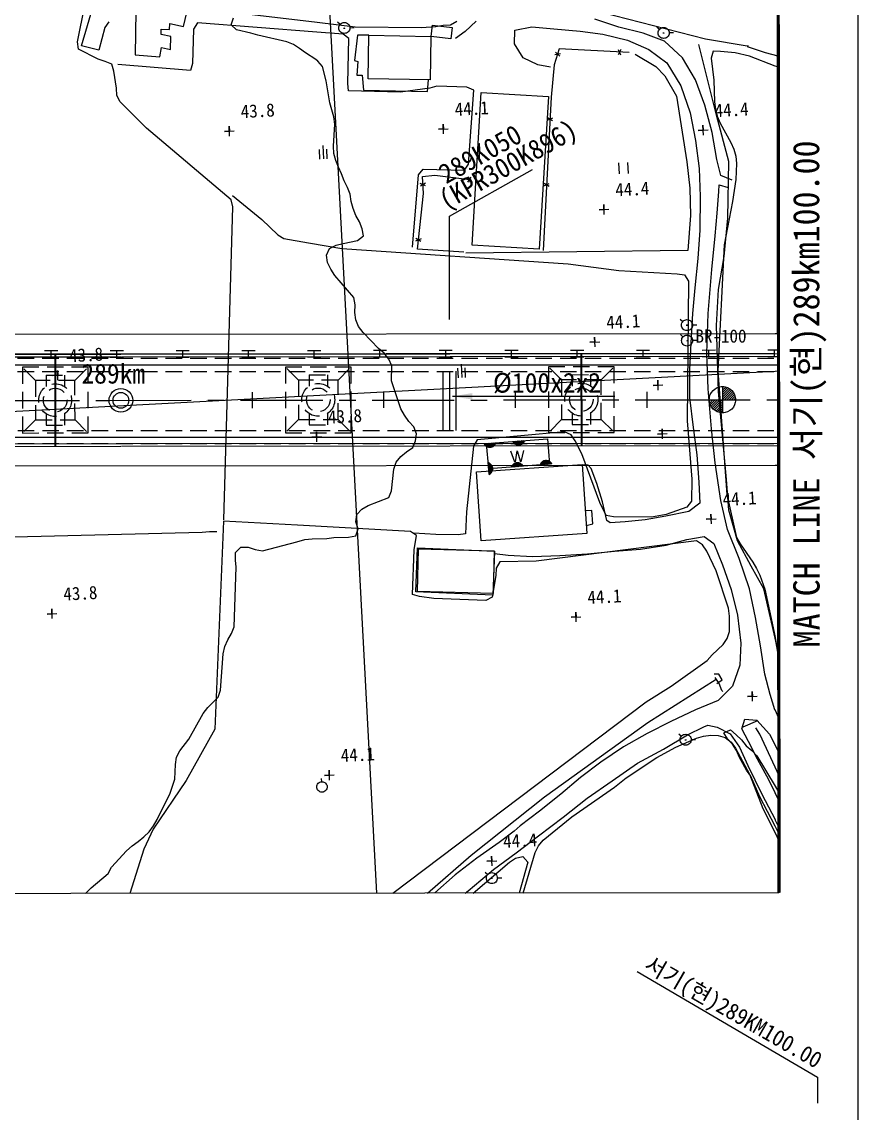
# Model space of a CAD drawing. Header units: millimetres. Extents: x 3302 to 4098, y 1103 to 1810.
# Drawn here: x 3970.7 to 4097.9, y 1363.4 to 1529.4 of the extents above; entities that cross this region are included whole.
import ezdxf
from ezdxf.enums import TextEntityAlignment as Align
from ezdxf.xclip import XClip

# ---------------------------------------------------------------- set-up
doc = ezdxf.new("R2010")
doc.units = ezdxf.units.MM
doc.header["$LTSCALE"] = 10
doc.header["$MEASUREMENT"] = 0
doc.header["$XCLIPFRAME"] = 2
for name, pattern in [('A-CENTR01', [2, 1.25, -0.25, 0.25, -0.25]), ('CENTER', [2, 1.25, -0.25, 0.25, -0.25]), ('DASHED2', [0.375, 0.25, -0.125]), ('HIDDEN', [0.375, 0.25, -0.125])]:
    doc.linetypes.add(name, pattern=pattern)
for name, color, linetype in [('TN-MACL', 6, 'A-CENTR01'), ('TZ-BASE', 253, 'Continuous'), ('TZ-CABL', 4, 'Continuous'), ('TZ-LEAL', 1, 'Continuous'), ('TZ-LEAT', 3, 'Continuous')]:
    doc.layers.add(name, color=color, linetype=linetype)
doc.layers.add('TX-PAPR', color=2, linetype='Continuous', plot=False)
doc.styles.add('GR', font='GulimChe.ttf')
doc.styles.add('GUL', font='GulimChe.ttf')
doc.styles.get("Standard").update_dxf_attribs({"font": 'GulimChe.ttf'})
doc.linetypes.add('ZIGZAG', pattern='A,0.0001,-0.2,[131,ltypeshp.shx,S=0.2,R=0,X=-0.2,Y=0],-0.4,[131,ltypeshp.shx,S=0.2,R=180,X=0.2,Y=0],-0.2', length=0.8001)
doc.dimstyles.get("Standard").update_dxf_attribs({"dimtxt": 0.18, "dimasz": 0.18, "dimexe": 0.18, "dimexo": 0.0625, "dimgap": 0.09, "dimtad": 0, "dimtih": 1, "dimtoh": 1, "dimdec": 4, "dimzin": 0, "dimdsep": 46, "dimtxsty": 'Standard', "dimcen": 0.09, "dimadec": 0, "dimazin": 0, "dimtfac": 1, "dimtdec": 4, "dimtofl": 0, "dimtmove": 0, "dimatfit": 3, "dimfxl": 0, "dimtolj": 1, "dimtzin": 0, "dimarcsym": 0})

# ---------------------------------------------------------------- blocks, each defined once
blk = doc.blocks.new('JD-FHF78DGH')
at = {"layer": 'TZ-BASE'}
for p, q in [((627.36, 141.98), (645.95, -207.88)), ((593.99, 54.48, 45.78), (596.1, 61.56, 45.78)), ((593.42, 55.09, 43.99), (594.49, 60.58, 43.99)), ((606.64, 60.79, 43.99), (629.85, 58.06, 43.99)), ((598.17, 58.12, 45.78), (597.56, 57.25, 45.78)), ((602.27, 59.74, 46.79), (602.19, 53.12, 46.79)), ((609.53, 57.4, 46.79), (610.03, 59.56, 46.79)), ((616.78, 57.68, 43.99), (617.11, 58.74, 43.99)), ((632.95, 58.11, 45.83), (633.34, 57.74, 45.83)), ((650.12, 57.68, 43.99), (651.09, 58.2, 43.99)), ((654.04, 58.23, 43), (652.37, 56.66, 43)), ((675.72, 57.33, 49), (672.04, 58.54, 49)), ((673.06, 59.58, 43.99), (688.88, 55.53, 43.99)), ((597.56, 57.25, 45.78), (596.62, 53.79, 45.78)), ((606.11, 56.17, 46.79), (606.13, 56.98, 46.79)), ((606.13, 56.98, 46.79), (607.38, 56.95, 46.79)), ((607.38, 56.95, 46.79), (607.44, 57.86, 46.79)), ((607.44, 57.86, 46.79), (609.53, 57.4, 46.79)), ((611.06, 56.99, 43.99), (610.91, 51.77, 43.99)), ((611.64, 57.97, 43.99), (611.06, 56.99, 43.99)), ((629.79, 56.56, 43.99), (611.64, 57.97, 43.99)), ((617.57, 56.88, 43.99), (616.78, 57.68, 43.99)), ((619.76, 56.42, 43.99), (617.57, 56.88, 43.99)), ((633.78, 56.25, 43.99), (629.79, 56.56, 43.99)), ((629.85, 58.06, 43.99), (635.61, 57.38, 43.99)), ((633.86, 57.18, 45.83), (634.07, 57.17, 45.83)), ((633.97, 57.26, 45.83), (633.98, 57.1, 45.83)), ((634.81, 57.23, 45.83), (635.49, 57.25, 45.83)), ((635.61, 57.38, 43.99), (645.69, 57.25, 43.99)), ((645.69, 57.25, 43.99), (647.91, 57.41, 43.99)), ((647.2, 55.88, 47.1), (647.39, 57.6, 47.1)), ((647.39, 57.6, 47.1), (650.35, 57.27, 47.1)), ((647.91, 57.41, 43.99), (649.02, 57.6, 43.99)), ((649.02, 57.6, 43.99), (650.12, 57.68, 43.99)), ((650.35, 57.27, 47.1), (650.16, 55.54, 47.1)), ((652.37, 56.66, 43), (650.87, 55.56, 43)), ((659.87, 54.79, 45.12), (659.92, 56.85, 45.12)), ((659.92, 56.85, 45.12), (662.51, 57.37, 45.12)), ((662.51, 57.37, 45.12), (665.82, 57.06, 45.12)), ((665.82, 57.06, 45.12), (669.82, 56.69, 45.12)), ((669.82, 56.69, 45.12), (673.3, 56.22, 45.12)), ((679.42, 56.42, 49), (675.72, 57.33, 49)), ((681.51, 57.35, 44.82), (681.9, 56.98, 44.82)), ((682.52, 56.5, 44.82), (682.53, 56.34, 44.82)), ((683.36, 56.48, 44.82), (684.04, 56.49, 44.82)), ((593.53, 53.98, 43.99), (593.42, 55.09, 43.99)), ((607.61, 55.91, 46.79), (606.11, 56.17, 46.79)), ((607.52, 53.92, 46.79), (607.61, 55.91, 46.79)), ((620.82, 56.1, 43.99), (619.76, 56.42, 43.99)), ((625.21, 55.09, 43.99), (620.82, 56.1, 43.99)), ((626.23, 54.66, 43.99), (625.21, 55.09, 43.99)), ((634.68, 55.56, 43.99), (633.78, 56.25, 43.99)), ((634.49, 48.72, 43.99), (634.68, 55.56, 43.99)), ((635.95, 56.08, 46.96), (635.51, 52.23, 46.96)), ((637.71, 56.07, 46.96), (635.95, 56.08, 46.96)), ((637.6, 49.43, 47.08), (637.71, 56.07, 47.08)), ((637.71, 56.07, 47.08), (647.13, 55.91, 47.08)), ((647.13, 55.91, 47.08), (647.02, 49.28, 47.08)), ((650.16, 55.54, 47.1), (647.2, 55.88, 47.1)), ((661.17, 52.62, 45.12), (659.87, 54.79, 45.12)), ((673.3, 56.22, 45.12), (677.03, 55.35, 45.12)), ((677.03, 55.35, 45.12), (680.27, 53.9, 45.12)), ((682.66, 55.16, 49), (679.42, 56.42, 49)), ((682.41, 56.43, 44.82), (682.62, 56.42, 44.82)), ((685.42, 52.65, 49), (682.66, 55.16, 49)), ((688.88, 55.53, 43.99), (695.22, 54.48, 43.99)), ((596.55, 52.46, 43.99), (593.53, 53.98, 43.99)), ((596.62, 53.79, 45.78), (593.99, 54.48, 45.78)), ((605.9, 52.79, 46.79), (606.16, 54.22, 46.79)), ((606.16, 54.22, 46.79), (607.52, 53.92, 46.79)), ((627.17, 54.08, 43.99), (626.23, 54.66, 43.99)), ((628.07, 53.39, 43.99), (627.17, 54.08, 43.99)), ((629.63, 52.38, 43.99), (628.07, 53.39, 43.99)), ((666.65, 54.02, 45.69), (665.89, 51.57, 45.69)), ((665.96, 53.15, 45.69), (666.85, 53.3, 45.69)), ((666.08, 53.53, 45.69), (666.73, 52.91, 45.69)), ((677.27, 53.43, 45.69), (666.65, 54.02, 45.69)), ((676.03, 53.9, 45.69), (675.59, 53.12, 45.69)), ((675.63, 53.92, 45.69), (675.99, 53.1, 45.69)), ((678.22, 53.22, 46.07), (681.34, 51.33, 46.07)), ((680.27, 53.9, 45.12), (683.01, 51.87, 45.12)), ((690.59, 43.9, 46.75), (687.9, 54.68, 46.75)), ((690.05, 53.66, 44.99), (689.76, 52.57, 44.99)), ((691.19, 53.63, 44.99), (690.05, 53.66, 44.99)), ((693.39, 53.39, 44.99), (691.19, 53.63, 44.99)), ((695.58, 52.88, 44.99), (693.39, 53.39, 44.99)), ((695.22, 54.48, 43.99), (695.44, 54.47, 43.99)), ((698.03, 53.4, 45.21), (695.29, 54.33, 45.21)), ((699.93, 52.91, 45.21), (698.03, 53.4, 45.21)), ((597.6, 52.1, 43.99), (596.55, 52.46, 43.99)), ((598.62, 51.67, 43.99), (597.6, 52.1, 43.99)), ((598.92, 50.59, 43.99), (598.62, 51.67, 43.99)), ((610.59, 50.71, 43.99), (599.54, 51.61, 43.99)), ((602.19, 53.12, 46.79), (605.9, 52.79, 46.79)), ((610.91, 51.77, 43.99), (610.59, 50.71, 43.99)), ((629.95, 52.16, 43.99), (629.63, 52.38, 43.99)), ((630.66, 51.3, 43.99), (629.95, 52.16, 43.99)), ((635.51, 52.23, 46.96), (636.02, 52.1, 46.96)), ((636.02, 52.1, 46.96), (635.85, 50.01, 46.96)), ((663.42, 51.6, 45.12), (661.17, 52.62, 45.12)), ((665.32, 51.22, 45.12), (663.42, 51.6, 45.12)), ((665.89, 51.57, 45.69), (665.42, 46.65, 45.69)), ((683.01, 51.87, 45.12), (685.12, 48.39, 45.12)), ((687.35, 49.32, 49), (685.42, 52.65, 49)), ((689.76, 52.57, 44.99), (690.15, 49.24, 44.99)), ((699.47, 51.4, 44.99), (695.58, 52.88, 44.99)), ((699.71, 52.95, 44.99), (699.95, 52.89, 44.99)), ((599.33, 48.01, 43.99), (598.92, 50.59, 43.99)), ((631.19, 49.15, 43.99), (630.66, 51.3, 43.99)), ((635.85, 50.01, 46.96), (636.7, 49.99, 46.96)), ((636.7, 49.99, 46.96), (636.89, 47.74, 46.96)), ((681.34, 51.33, 46.07), (682.69, 49.93, 46.07)), ((682.69, 49.93, 46.07), (684.48, 46.79, 46.07)), ((699.84, 51.26, 44.99), (699.47, 51.4, 44.99)), ((699.95, 51.23, 44.99), (699.84, 51.26, 44.99)), ((631.76, 45.82, 43.99), (631.19, 49.15, 43.99)), ((634.61, 47.62, 43.99), (634.49, 48.72, 43.99)), ((647.02, 49.28, 47.08), (637.6, 49.43, 47.08)), ((646.64, 47.54, 46.96), (646.76, 49.31, 46.96)), ((648.06, 48.31, 43.99), (646.95, 48.05, 43.99)), ((652.62, 48.19, 43.99), (648.06, 48.31, 43.99)), ((653.64, 47.75, 43.99), (652.62, 48.19, 43.99)), ((685.12, 48.39, 45.12), (686.55, 44.3, 45.12)), ((688.79, 45.45, 49), (687.35, 49.32, 49)), ((690.15, 49.24, 44.99), (690.24, 45.93, 44.99)), ((599.37, 46.9, 43.99), (599.33, 48.01, 43.99)), ((599.9, 45.93, 43.99), (599.37, 46.9, 43.99)), ((642.52, 47.44, 43.99), (634.61, 47.62, 43.99)), ((636.89, 47.74, 46.96), (646.64, 47.54, 46.96)), ((646.95, 48.05, 43.99), (642.52, 47.44, 43.99)), ((652.85, 36.48, 43.99), (653.64, 47.75, 43.99)), ((653.39, 24.15, 47.08), (654.77, 47.35, 47.08)), ((654.77, 47.35, 47.08), (665, 46.74, 47.08)), ((665, 46.74, 47.08), (663.62, 23.54, 47.08)), ((665.42, 46.65, 45.69), (664.22, 23.36, 45.69)), ((684.48, 46.79, 46.07), (686.08, 36.81, 46.07)), ((603.87, 41.96, 43.99), (599.9, 45.93, 43.99)), ((632.36, 43.67, 43.99), (631.76, 45.82, 43.99)), ((689.89, 41.3, 49), (688.79, 45.45, 49)), ((690.24, 45.93, 44.99), (690.39, 44.82, 44.99)), ((690.39, 44.82, 44.99), (690.66, 43.75, 44.99)), ((632.52, 42.56, 43.99), (632.36, 43.67, 43.99)), ((664.84, 43.15, 45.69), (665.66, 43.51, 45.69)), ((664.86, 43.55, 45.69), (665.64, 43.11, 45.69)), ((686.55, 44.3, 45.12), (687.39, 40.05, 45.12)), ((692.45, 36.89, 46.75), (690.59, 43.9, 46.75)), ((690.66, 43.75, 44.99), (691.11, 42.7, 44.99)), ((616.74, 31.04, 43.99), (603.87, 41.96, 43.99)), ((615.74, 41.45, 43.77), (617.24, 41.53, 43.77)), ((616.53, 40.74, 43.77), (616.45, 42.23, 43.77)), ((616.45, 42.23, 43.77), (616.49, 41.49, 43.77)), ((632.32, 39.22, 43.99), (632.52, 42.56, 43.99)), ((648.28, 41.78, 44.07), (649.78, 41.86, 44.07)), ((649.03, 41.82, 44.07), (648.28, 41.78, 44.07)), ((649.07, 41.07, 44.07), (648.99, 42.57, 44.07)), ((648.99, 42.57, 44.07), (649.03, 41.82, 44.07)), ((687.8, 41.59, 44.38), (689.29, 41.67, 44.38)), ((688.54, 41.63, 44.38), (687.8, 41.59, 44.38)), ((688.58, 40.88, 44.38), (688.51, 42.38, 44.38)), ((688.51, 42.38, 44.38), (688.54, 41.63, 44.38)), ((691.11, 42.7, 44.99), (692.75, 39.79, 44.99)), ((616.49, 41.49, 43.77), (615.74, 41.45, 43.77)), ((687.39, 40.05, 45.12), (687.93, 35.8, 45.12)), ((690.62, 37.16, 49), (689.89, 41.3, 49)), ((630.14, 38.69, 44.95), (630.21, 37.25, 44.95)), ((630.69, 39.29, 44.95), (630.8, 37.28, 44.95)), ((631.37, 37.29, 44.95), (631.29, 38.76, 44.95)), ((632.36, 38.11, 43.99), (632.32, 39.22, 43.99)), ((692.75, 39.79, 44.99), (693.2, 38.75, 44.99)), ((693.2, 38.75, 44.99), (693.51, 37.67, 44.99)), ((632.66, 37.04, 43.99), (632.36, 38.11, 43.99)), ((633.07, 36, 43.99), (632.66, 37.04, 43.99)), ((675.82, 35, 45.59), (675.73, 36.67, 45.59)), ((677.04, 36.72, 45.59), (677.13, 35.07, 45.59)), ((686.08, 36.81, 46.07), (686.53, 32.82, 46.07)), ((691.25, 34.75, 49), (690.62, 37.16, 49)), ((692.29, 28.25, 46.75), (692.45, 36.89, 46.75)), ((693.51, 37.67, 44.99), (693.62, 36.56, 44.99)), ((693.62, 36.56, 44.99), (693.52, 34.14, 44.99)), ((633.56, 34.99, 43.99), (633.07, 36, 43.99)), ((633.97, 33.95, 43.99), (633.56, 34.99, 43.99)), ((645.26, 34.85, 43.99), (645.98, 35.71, 43.99)), ((645.98, 35.71, 43.99), (652.27, 35.54, 43.99)), ((652.27, 35.54, 43.99), (652.85, 36.48, 43.99)), ((687.93, 35.8, 45.12), (688.07, 31.56, 45.12)), ((634.46, 32.94, 43.99), (633.97, 33.95, 43.99)), ((644.36, 23.83, 43.99), (645.26, 34.85, 43.99)), ((646.34, 33.18, 45.61), (645.52, 33.52, 45.61)), ((646.31, 33.57, 45.61), (645.54, 33.12, 45.61)), ((645.84, 34.57, 45.61), (647.76, 34.82, 45.61)), ((646.03, 32.03, 45.61), (645.84, 34.57, 45.61)), ((647.76, 34.82, 45.61), (653, 34.12, 45.61)), ((652.75, 33.75, 45.61), (653.25, 34.49, 45.61)), ((653.15, 33.7, 45.61), (652.86, 34.54, 45.61)), ((664.33, 33.16, 45.69), (665.14, 33.52, 45.69)), ((664.35, 33.56, 45.69), (665.12, 33.12, 45.69)), ((690.93, 32.33, 49), (690.99, 33.32, 49)), ((690.99, 33.32, 49), (692.34, 32.92, 49)), ((692.93, 34.04, 49), (691.25, 34.75, 49)), ((693.52, 34.14, 44.99), (693.02, 30.77, 44.99)), ((616.98, 31.73, 43.99), (621.41, 28.04, 43.99)), ((634.84, 31.9, 43.99), (634.46, 32.94, 43.99)), ((634.99, 30.79, 43.99), (634.84, 31.9, 43.99)), ((645.09, 23.56, 45.61), (646.03, 32.03, 45.61)), ((686.53, 32.82, 46.07), (686.59, 28.66, 46.07)), ((688.07, 31.56, 45.12), (688.04, 26.41, 45.12)), ((690.69, 29.03, 49), (690.93, 32.33, 49)), ((615.65, -17.62, 43.99), (617.01, 29.96, 43.99)), ((617.01, 29.96, 43.99), (616.74, 31.04, 43.99)), ((635.33, 29.71, 43.99), (634.99, 30.79, 43.99)), ((673.49, 28.83, 44.36), (673.41, 30.33, 44.36)), ((673.41, 30.33, 44.36), (673.45, 29.58, 44.36)), ((693.02, 30.77, 44.99), (691.73, 24.18, 44.99)), ((635.74, 28.67, 43.99), (635.33, 29.71, 43.99)), ((636.26, 27.7, 43.99), (635.74, 28.67, 43.99)), ((672.7, 29.54, 44.36), (674.2, 29.62, 44.36)), ((673.45, 29.58, 44.36), (672.7, 29.54, 44.36)), ((686.59, 28.66, 46.07), (686.19, 23.34, 46.07)), ((690.37, 25.58, 49), (690.69, 29.03, 49)), ((691.72, 22.45, 46.75), (692.29, 28.25, 46.75)), ((621.41, 28.04, 43.99), (623.85, 25.73, 43.99)), ((636.71, 26.66, 43.99), (636.26, 27.7, 43.99)), ((636.87, 25.55, 43.99), (636.71, 26.66, 43.99)), ((623.85, 25.73, 43.99), (624.79, 25.15, 43.99)), ((624.79, 25.15, 43.99), (628.54, 24.51, 43.99)), ((636, 24.84, 43.99), (636.87, 25.55, 43.99)), ((645.66, 25.09, 45.61), (644.82, 24.78, 45.61)), ((645.62, 24.69, 45.61), (644.87, 25.18, 45.61)), ((688.04, 26.41, 45.12), (687.74, 22.12, 45.12)), ((689.86, 20.44, 49), (690.37, 25.58, 49)), ((628.54, 24.51, 43.99), (633.58, 23.65, 43.99)), ((631.27, 22.61, 43.99), (631.74, 23.63, 43.99)), ((631.74, 23.63, 43.99), (632.71, 24.16, 43.99)), ((632.71, 24.16, 43.99), (633.78, 24.42, 43.99)), ((633.58, 23.65, 43.99), (667.99, 21.3, 43.99)), ((633.78, 24.42, 43.99), (636, 24.84, 43.99)), ((652.14, 23.1, 45.61), (645.09, 23.56, 45.61)), ((686.19, 23.34, 46.07), (652.43, 22.95, 46.07)), ((663.62, 23.54, 47.08), (653.39, 24.15, 47.08)), ((691.73, 24.18, 44.99), (690.76, 5.03, 44.99)), ((631.42, 21.51, 43.99), (631.27, 22.61, 43.99)), ((687.74, 22.12, 45.12), (687.25, 17.64, 45.12)), ((690.85, 17.43, 46.75), (691.72, 22.45, 46.75)), ((631.91, 20.5, 43.99), (631.42, 21.51, 43.99)), ((632.51, 19.56, 43.99), (631.91, 20.5, 43.99)), ((667.99, 21.3, 43.99), (675.69, 20.28, 43.99)), ((675.69, 20.28, 43.99), (684.58, 19.81, 43.99)), ((689.31, 13.76, 49), (689.86, 20.44, 49)), ((635.43, 16.17, 43.99), (632.51, 19.56, 43.99)), ((684.58, 19.81, 43.99), (685.68, 19.63, 43.99)), ((685.68, 19.63, 43.99), (686.32, 18.7, 43.99)), ((686.32, 18.7, 43.99), (686.13, -2.57, 43.99)), ((687.25, 17.64, 45.12), (686.92, 13.75, 45.12)), ((690.58, 11.92, 46.75), (690.85, 17.43, 46.75)), ((635.62, 15.06, 43.99), (635.43, 16.17, 43.99)), ((635.59, 13.92, 43.99), (635.62, 15.06, 43.99)), ((635.71, 12.81, 43.99), (635.59, 13.92, 43.99)), ((686.92, 13.75, 45.12), (686.65, 9.3, 45.12)), ((689.11, 7.69, 49), (689.31, 13.76, 49)), ((636.15, 11.77, 43.99), (635.71, 12.81, 43.99)), ((636.83, 10.87, 43.99), (636.15, 11.77, 43.99)), ((685.06, 12.91, 44.51), (685.45, 12.54, 44.51)), ((685.97, 11.99, 44.51), (686.17, 11.98, 44.51)), ((686.08, 12.06, 44.51), (686.09, 11.9, 44.51)), ((686.92, 12.03, 44.51), (687.59, 12.05, 44.51)), ((690.86, 1.9, 46.75), (690.58, 11.92, 46.75)), ((-0.01, 10.05), (699.47, 10.71)), ((639.15, 8.41, 43.99), (636.83, 10.87, 43.99)), ((672.11, 8.67, 44.12), (672.03, 10.17, 44.12)), ((672.03, 10.17, 44.12), (672.07, 9.42, 44.12)), ((685.07, 10.56, 44.51), (685.46, 10.19, 44.51)), ((699.47, 10.71), (699.99, 10.71)), ((640.05, 7.72, 43.99), (639.15, 8.41, 43.99)), ((671.32, 9.38, 44.12), (672.82, 9.46, 44.12)), ((672.07, 9.42, 44.12), (671.32, 9.38, 44.12)), ((685.98, 9.63, 44.51), (686.18, 9.62, 44.51)), ((686.09, 9.71, 44.51), (686.09, 9.55, 44.51)), ((686.65, 9.3, 45.12), (686.46, 5.19, 45.12)), ((686.92, 9.68, 44.51), (687.6, 9.7, 44.51)), ((699.46, 7.66), (199.39, 7.21)), ((525.08, 7.5), (599.98, 7.57)), ((525.08, 7.1), (599.98, 7.17)), ((590.39, 8.06), (588.39, 8.06)), ((590.39, 7.06), (588.39, 7.06)), ((589.39, 7.06), (589.39, 8.06)), ((589.96, 7.58), (589.97, -6.42)), ((590.06, 7.58), (590.07, -6.42)), ((600.39, 8.07), (598.39, 8.07)), ((600.39, 7.07), (598.39, 7.07)), ((599.39, 7.07), (599.39, 8.07)), ((600.08, 7.57), (699.99, 7.66)), ((600.08, 7.17), (699.99, 7.26)), ((610.39, 8.08), (608.39, 8.08)), ((610.39, 7.08), (608.39, 7.08)), ((609.39, 7.08), (609.39, 8.08)), ((620.39, 8.09), (618.39, 8.09)), ((620.39, 7.09), (618.39, 7.09)), ((619.39, 7.09), (619.39, 8.09)), ((630.39, 8.1), (628.39, 8.1)), ((630.39, 7.1), (628.39, 7.1)), ((629.39, 7.1), (629.39, 8.1)), ((640.39, 8.11), (638.39, 8.11)), ((640.39, 7.11), (638.39, 7.11)), ((639.39, 7.11), (639.39, 8.11)), ((640.73, 6.82, 43.99), (640.05, 7.72, 43.99)), ((641.18, 5.78, 43.99), (640.73, 6.82, 43.99)), ((650.39, 8.12), (648.39, 8.12)), ((650.39, 7.12), (648.39, 7.12)), ((649.39, 7.12), (649.39, 8.12)), ((660.39, 8.13), (658.39, 8.13)), ((660.39, 7.13), (658.39, 7.13)), ((659.39, 7.13), (659.39, 8.13)), ((670.39, 8.14), (668.39, 8.13)), ((670.39, 7.14), (668.39, 7.13)), ((669.39, 7.14), (669.39, 8.14)), ((669.96, 7.66), (669.97, -6.34)), ((670.06, 7.66), (670.07, -6.34)), ((680.39, 8.15), (678.39, 8.14)), ((680.39, 7.15), (678.39, 7.14)), ((679.39, 7.15), (679.39, 8.15)), ((690.39, 8.16), (688.39, 8.15)), ((690.39, 7.16), (688.39, 7.15)), ((689.29, 2.28, 49), (689.11, 7.69, 49)), ((689.39, 7.15), (689.39, 8.15)), ((699.99, 8.16), (698.39, 8.16)), ((699.99, 7.16), (698.39, 7.16)), ((699.39, 7.16), (699.39, 8.16)), ((590.43, 3.6, 43.77), (590.35, 5.1, 43.77)), ((590.35, 5.1, 43.77), (590.39, 4.35, 43.77)), ((641.15, 3.54, 43.99), (641.18, 5.78, 43.99)), ((651.18, 5.43, 45.58), (651.26, 3.99, 45.58)), ((651.74, 6.03, 45.58), (651.85, 4.02, 45.58)), ((652.41, 4.03, 45.58), (652.34, 5.5, 45.58)), ((686.46, 5.19, 45.12), (686.45, 0.96, 45.12)), ((690.76, 5.03, 44.99), (692.15, -13.77, 44.99)), ((700, 4.99), (699.47, 4.96)), ((699.47, 4.96), (0.03, -32.21)), ((589.64, 4.31, 43.77), (591.13, 4.39, 43.77)), ((590.39, 4.35, 43.77), (589.64, 4.31, 43.77)), ((642.58, -0.74, 43.99), (641.15, 3.54, 43.99)), ((681.71, 2.11, 44.12), (681.63, 3.61, 44.12)), ((681.63, 3.61, 44.12), (681.67, 2.86, 44.12)), ((620, -0.63), (620, 1.77)), ((640, -0.61), (640, 1.79)), ((660, -0.59), (660, 1.81)), ((680, -0.57), (680, 1.83)), ((680.92, 2.82, 44.12), (682.42, 2.9, 44.12)), ((681.67, 2.86, 44.12), (680.92, 2.82, 44.12)), ((689.82, -3.77, 49), (689.29, 2.28, 49)), ((692.11, -11.49, 46.75), (690.86, 1.9, 46.75)), ((691.47, 2.64), (691.47, -1.36)), ((691.47, 2.43), (691.66, 2.63)), ((691.47, 2.08), (691.96, 2.57)), ((691.47, 1.73), (692.23, 2.49)), ((691.47, 1.37), (692.46, 2.37)), ((691.47, 1.02), (692.68, 2.23)), ((691.47, 0.67), (692.87, 2.07)), ((691.79, 0.64), (693.04, 1.88)), ((692.15, 0.64), (693.18, 1.67)), ((700, -0.56), (700, 1.84)), ((686.45, 0.96, 45.12), (687.03, -3.59, 45.12)), ((689.47, 0.63), (693.47, 0.64)), ((689.48, 0.44), (689.67, 0.63)), ((689.53, 0.14), (690.03, 0.63)), ((689.62, -0.12), (690.38, 0.63)), ((689.74, -0.36), (690.73, 0.63)), ((689.88, -0.57), (691.09, 0.64)), ((690.04, -0.76), (691.44, 0.64)), ((690.23, -0.93), (691.47, 0.31)), ((692.5, 0.64), (693.3, 1.44)), ((692.85, 0.64), (693.4, 1.18)), ((693.21, 0.64), (693.46, 0.89)), ((643.14, -1.71, 43.99), (642.58, -0.74, 43.99)), ((690.44, -1.08), (691.47, -0.04)), ((690.67, -1.2), (691.47, -0.39)), ((690.93, -1.29), (691.47, -0.75)), ((691.22, -1.35), (691.47, -1.1)), ((643.78, -2.65, 43.99), (643.14, -1.71, 43.99)), ((644.53, -3.48, 43.99), (643.78, -2.65, 43.99)), ((686.13, -2.57, 43.99), (686.81, -11.42, 43.99)), ((629.01, -5.04, 43.79), (630.5, -4.96, 43.79)), ((629.79, -5.74, 43.79), (629.72, -4.25, 43.79)), ((629.72, -4.25, 43.79), (629.76, -5, 43.79)), ((644.94, -4.52, 43.99), (644.53, -3.48, 43.99)), ((644.8, -5.62, 43.99), (644.94, -4.52, 43.99)), ((667.43, -4.26, 43.99), (654.15, -5.44, 43.99)), ((668.45, -4.69, 43.99), (667.43, -4.26, 43.99)), ((669.09, -5.63, 43.99), (668.45, -4.69, 43.99)), ((681.57, -4.58, 44.12), (683.07, -4.5, 44.12)), ((682.32, -4.54, 44.12), (681.57, -4.58, 44.12)), ((682.36, -5.29, 44.12), (682.28, -3.8, 44.12)), ((682.28, -3.8, 44.12), (682.32, -4.54, 44.12)), ((687.03, -3.59, 45.12), (687.57, -7.76, 45.12)), ((690.37, -8.94, 49), (689.82, -3.77, 49)), ((525.09, -6.1), (599.99, -6.03)), ((525.09, -6.5), (599.99, -6.43)), ((600.09, -6.03), (700.01, -5.94)), ((600.09, -6.43), (700.01, -6.34)), ((629.76, -5, 43.79), (629.01, -5.04, 43.79)), ((643.43, -7.27, 43.99), (644.37, -6.64, 43.99)), ((644.37, -6.64, 43.99), (644.8, -5.62, 43.99)), ((653.61, -6.41, 43.99), (652.56, -16.39, 43.99)), ((654.15, -5.44, 43.99), (653.61, -6.41, 43.99)), ((655.23, -6.05, 44.4), (657.03, -5.92, 44.4)), ((655.75, -6.52, 44.4), (655.26, -6.09, 44.4)), ((655.27, -6.12, 44.4), (655.34, -6.04, 44.4)), ((655.37, -6.25, 44.4), (655.55, -6.03, 44.4)), ((656.06, -6.58, 44.4), (655.42, -6.04, 44.4)), ((655.47, -6.35, 44.4), (655.77, -6.01, 44.4)), ((655.57, -6.03, 44.4), (664.86, -5.33, 44.4)), ((655.94, -9.86, 44.4), (655.57, -6.03, 44.4)), ((655.59, -6.44, 44.4), (655.98, -6, 44.4)), ((656.27, -6.57, 44.4), (655.63, -6.02, 44.4)), ((655.73, -6.51, 44.4), (656.19, -5.98, 44.4)), ((656.45, -6.52, 44.4), (655.84, -6.01, 44.4)), ((655.89, -6.56, 44.4), (656.4, -5.96, 44.4)), ((656.06, -6.58, 44.4), (656.61, -5.95, 44.4)), ((656.59, -6.45, 44.4), (656.06, -5.99, 44.4)), ((656.27, -6.57, 44.4), (656.82, -5.93, 44.4)), ((656.72, -6.36, 44.4), (656.27, -5.97, 44.4)), ((656.83, -6.26, 44.4), (656.48, -5.96, 44.4)), ((656.56, -6.47, 44.4), (657.03, -5.93, 44.4)), ((656.92, -6.14, 44.4), (656.69, -5.94, 44.4)), ((656.99, -6.01, 44.4), (656.9, -5.93, 44.4)), ((659.6, -5.72, 44.4), (661.39, -5.59, 44.4)), ((660.12, -6.19, 44.4), (659.62, -5.76, 44.4)), ((659.64, -5.79, 44.4), (659.71, -5.72, 44.4)), ((659.73, -5.92, 44.4), (659.92, -5.7, 44.4)), ((660.42, -6.26, 44.4), (659.79, -5.71, 44.4)), ((659.84, -6.02, 44.4), (660.13, -5.68, 44.4)), ((659.96, -6.11, 44.4), (660.34, -5.67, 44.4)), ((660.64, -6.24, 44.4), (660, -5.69, 44.4)), ((660.1, -6.18, 44.4), (660.55, -5.65, 44.4)), ((660.81, -6.19, 44.4), (660.21, -5.68, 44.4)), ((660.25, -6.23, 44.4), (660.77, -5.64, 44.4)), ((660.96, -6.12, 44.4), (660.42, -5.66, 44.4)), ((660.43, -6.26, 44.4), (660.98, -5.62, 44.4)), ((661.09, -6.04, 44.4), (660.63, -5.65, 44.4)), ((660.64, -6.24, 44.4), (661.19, -5.6, 44.4)), ((661.2, -5.93, 44.4), (660.84, -5.63, 44.4)), ((660.92, -6.15, 44.4), (661.39, -5.6, 44.4)), ((661.29, -5.81, 44.4), (661.06, -5.61, 44.4)), ((661.36, -5.68, 44.4), (661.27, -5.6, 44.4)), ((664.86, -5.33, 44.4), (665.16, -9.16, 44.4)), ((670.1, -7.61, 43.99), (669.09, -5.63, 43.99)), ((641.84, -8.85, 43.99), (642.56, -7.98, 43.99)), ((642.56, -7.98, 43.99), (643.43, -7.27, 43.99)), ((659.26, -7.13, 45.21), (659.84, -8.82, 45.21)), ((659.98, -8.81, 45.21), (660.27, -7.12, 45.21)), ((660.27, -7.12, 45.21), (660.75, -8.79, 45.21)), ((660.86, -8.79, 45.21), (661.27, -7.09, 45.21)), ((672.8, -14.97, 43.99), (670.1, -7.61, 43.99)), ((687.57, -7.76, 45.12), (687.9, -11.89, 45.12)), ((0.01, -9.95), (699.47, -9.29)), ((641.17, -13.21, 43.99), (641.52, -9.91, 43.99)), ((641.52, -9.91, 43.99), (641.84, -8.85, 43.99)), ((654.07, -10.32, 46.9), (670.12, -9.21, 46.9)), ((656.02, -10.72, 44.4), (655.85, -8.93, 44.4)), ((656.42, -9.39, 44.4), (655.86, -8.93, 44.4)), ((655.94, -8.96, 44.4), (655.86, -9.05, 44.4)), ((656.52, -9.67, 44.4), (655.87, -9.13, 44.4)), ((656.08, -9.03, 44.4), (655.88, -9.26, 44.4)), ((656.54, -9.88, 44.4), (655.89, -9.34, 44.4)), ((656.2, -9.12, 44.4), (655.9, -9.48, 44.4)), ((656.52, -10.06, 44.4), (655.91, -9.55, 44.4)), ((656.3, -9.23, 44.4), (655.92, -9.69, 44.4)), ((656.47, -10.21, 44.4), (655.93, -9.77, 44.4)), ((665.16, -9.16, 44.4), (655.94, -9.86, 44.4)), ((656.4, -9.35, 44.4), (655.95, -9.9, 44.4)), ((656.47, -9.5, 44.4), (655.97, -10.11, 44.4)), ((656.52, -9.67, 44.4), (655.99, -10.32, 44.4)), ((656.54, -9.88, 44.4), (656.01, -10.53, 44.4)), ((659.84, -9.05, 44.4), (659.37, -9.59, 44.4)), ((661.16, -9.47, 44.4), (659.37, -9.6, 44.4)), ((659.4, -9.51, 44.4), (659.5, -9.59, 44.4)), ((659.48, -9.38, 44.4), (659.71, -9.58, 44.4)), ((660.12, -8.95, 44.4), (659.57, -9.59, 44.4)), ((659.57, -9.26, 44.4), (659.92, -9.56, 44.4)), ((659.68, -9.16, 44.4), (660.13, -9.55, 44.4)), ((660.33, -8.93, 44.4), (659.79, -9.57, 44.4)), ((659.8, -9.07, 44.4), (660.34, -9.53, 44.4)), ((659.95, -9, 44.4), (660.55, -9.51, 44.4)), ((660.51, -8.96, 44.4), (660, -9.56, 44.4)), ((660.13, -8.95, 44.4), (660.76, -9.5, 44.4)), ((660.67, -9.01, 44.4), (660.21, -9.54, 44.4)), ((660.34, -8.93, 44.4), (660.98, -9.48, 44.4)), ((660.8, -9.08, 44.4), (660.42, -9.52, 44.4)), ((660.93, -9.17, 44.4), (660.63, -9.51, 44.4)), ((660.64, -9, 44.4), (661.14, -9.43, 44.4)), ((661.03, -9.27, 44.4), (660.84, -9.49, 44.4)), ((661.12, -9.39, 44.4), (661.05, -9.47, 44.4)), ((665.53, -9.13, 44.4), (663.73, -9.27, 44.4)), ((664.21, -8.71, 44.4), (663.74, -9.26, 44.4)), ((663.77, -9.18, 44.4), (663.86, -9.26, 44.4)), ((663.84, -9.05, 44.4), (664.07, -9.25, 44.4)), ((663.93, -8.93, 44.4), (664.28, -9.23, 44.4)), ((664.49, -8.62, 44.4), (663.94, -9.26, 44.4)), ((664.04, -8.82, 44.4), (664.5, -9.21, 44.4)), ((664.7, -8.6, 44.4), (664.15, -9.24, 44.4)), ((664.17, -8.73, 44.4), (664.71, -9.2, 44.4)), ((664.32, -8.66, 44.4), (664.92, -9.18, 44.4)), ((664.88, -8.63, 44.4), (664.36, -9.22, 44.4)), ((664.49, -8.62, 44.4), (665.13, -9.16, 44.4)), ((665.03, -8.67, 44.4), (664.57, -9.21, 44.4)), ((664.71, -8.6, 44.4), (665.34, -9.15, 44.4)), ((665.17, -8.74, 44.4), (664.79, -9.19, 44.4)), ((665.29, -8.83, 44.4), (665, -9.17, 44.4)), ((665.01, -8.67, 44.4), (665.51, -9.09, 44.4)), ((665.4, -8.94, 44.4), (665.21, -9.16, 44.4)), ((665.49, -9.06, 44.4), (665.42, -9.14, 44.4)), ((671.05, -9.29, 45.12), (669.94, -9.33, 45.12)), ((670.12, -9.21, 46.9), (670.84, -19.7, 46.9)), ((671.51, -9.82, 45.12), (671.05, -9.29, 45.12)), ((672.36, -12.12, 45.12), (671.51, -9.82, 45.12)), ((691.21, -14.7, 49), (690.37, -8.94, 49)), ((699.47, -9.29), (700.01, -9.29)), ((699.47, -9.29), (700.01, -9.29)), ((654.8, -20.81, 46.9), (654.07, -10.32, 46.9)), ((656.41, -10.35, 44.4), (655.95, -9.98, 44.4)), ((656.32, -10.47, 44.4), (655.97, -10.19, 44.4)), ((656.22, -10.58, 44.4), (655.99, -10.4, 44.4)), ((656.1, -10.68, 44.4), (656.01, -10.61, 44.4)), ((656.48, -10.19, 44.4), (656.07, -10.7, 44.4)), ((686.81, -11.42, 43.99), (686.75, -14.8, 43.99)), ((692.42, -16.14, 46.75), (692.11, -11.49, 46.75)), ((640.73, -14.23, 43.99), (641.17, -13.21, 43.99)), ((673.24, -14.91, 45.12), (672.36, -12.12, 45.12)), ((687.9, -11.89, 45.12), (688.03, -15.1, 45.12)), ((637.61, -15.46, 43.99), (640.73, -14.23, 43.99)), ((673.87, -17.72, 45.12), (673.24, -14.91, 45.12)), ((686.75, -14.8, 43.99), (686.07, -15.7, 43.99)), ((692.26, -19.08, 49), (691.21, -14.7, 49)), ((692.15, -13.77, 44.99), (693.63, -20.33, 44.99)), ((635.88, -16.82, 43.99), (636.64, -15.99, 43.99)), ((636.64, -15.99, 43.99), (637.61, -15.46, 43.99)), ((652.56, -16.39, 43.99), (652.39, -19.77, 43.99)), ((671.63, -16.19, 46.39), (670.61, -16.27, 46.39)), ((671.75, -18.21, 46.39), (671.63, -16.19, 46.39)), ((673.81, -16.95, 43.99), (672.8, -14.97, 43.99)), ((686.34, -16.34, 45.12), (682.86, -17.09, 45.12)), ((686.07, -15.7, 43.99), (682.91, -16.83, 43.99)), ((688.03, -15.1, 45.12), (686.34, -16.34, 45.12)), ((693.76, -20.81, 46.75), (692.42, -16.14, 46.75)), ((615.61, -17.84, 43.99), (614.29, -49.48, 43.99)), ((626.87, -18.45, 43.99), (615.61, -17.84, 43.99)), ((635.74, -17.92, 43.99), (635.88, -16.82, 43.99)), ((636.08, -18.99, 43.99), (635.74, -17.92, 43.99)), ((670.76, -18.49, 46.39), (671.75, -18.21, 46.39)), ((674.91, -17.16, 43.99), (673.81, -16.95, 43.99)), ((674.41, -18.07, 45.12), (673.87, -17.72, 45.12)), ((676.66, -17.94, 45.12), (674.41, -18.07, 45.12)), ((680.69, -17.21, 43.99), (674.91, -17.16, 43.99)), ((679.72, -17.62, 45.12), (676.66, -17.94, 45.12)), ((682.86, -17.09, 45.12), (679.72, -17.62, 45.12)), ((682.91, -16.83, 43.99), (680.69, -17.21, 43.99)), ((689, -17.54, 44.07), (690.5, -17.46, 44.07)), ((689.75, -17.5, 44.07), (689, -17.54, 44.07)), ((689.79, -18.25, 44.07), (689.71, -16.75, 44.07)), ((689.71, -16.75, 44.07), (689.75, -17.5, 44.07)), ((583.79, -20.19, 43.99), (612.36, -19.51, 43.99)), ((612.36, -19.51, 43.99), (613.47, -19.4, 43.99)), ((613.47, -19.4, 43.99), (614.57, -19.39, 43.99)), ((644.01, -19.4, 43.99), (626.87, -18.45, 43.99)), ((635.71, -20.05, 43.99), (636.08, -18.99, 43.99)), ((644.95, -20.01, 43.99), (644.01, -19.4, 43.99)), ((647.9, -19.87, 43.99), (644.56, -19.63, 43.99)), ((651.28, -19.93, 43.99), (647.9, -19.87, 43.99)), ((652.39, -19.77, 43.99), (651.28, -19.93, 43.99)), ((670.84, -19.7, 46.9), (654.8, -20.81, 46.9)), ((694.02, -23.5, 49), (692.26, -19.08, 49)), ((621.52, -22.34, 43.99), (626.77, -20.96, 43.99)), ((626.77, -20.96, 43.99), (627.97, -20.64, 43.99)), ((627.97, -20.64, 43.99), (629.08, -20.49, 43.99)), ((629.08, -20.49, 43.99), (631.29, -20.44, 43.99)), ((631.29, -20.44, 43.99), (632.4, -20.32, 43.99)), ((632.4, -20.32, 43.99), (634.61, -20.24, 43.99)), ((634.61, -20.24, 43.99), (635.71, -20.05, 43.99)), ((644.6, -22.21, 43.99), (644.95, -20.01, 43.99)), ((687.51, -20.82, 43.99), (663.13, -23.9, 43.99)), ((679.01, -22.09, 44.42), (682.92, -21.5, 44.42)), ((682.92, -21.5, 44.42), (686.04, -20.63, 44.42)), ((686.04, -20.63, 44.42), (688.67, -20.15, 44.42)), ((688.45, -21.44, 43.99), (687.51, -20.82, 43.99)), ((689.08, -22.37, 43.99), (688.45, -21.44, 43.99)), ((688.67, -20.15, 44.42), (690.14, -21.23, 44.42)), ((690.14, -21.23, 44.42), (691.49, -24.46, 44.42)), ((693.63, -20.33, 44.99), (694.15, -21.3, 44.99)), ((695.83, -24.66, 46.75), (693.76, -20.81, 46.75)), ((694.15, -21.3, 44.99), (696.1, -24.08, 44.99)), ((617.4, -23.74, 43.99), (617.43, -22.6, 43.99)), ((617.43, -22.6, 43.99), (618.22, -21.77, 43.99)), ((618.22, -21.77, 43.99), (619.36, -21.8, 43.99)), ((619.36, -21.8, 43.99), (620.42, -22.13, 43.99)), ((620.42, -22.13, 43.99), (621.52, -22.34, 43.99)), ((644.34, -28.97, 43.99), (644.6, -22.21, 43.99)), ((644.83, -28.58, 46.53), (645.12, -21.89, 46.53)), ((645.08, -28.51, 46.94), (645.26, -22.02, 46.94)), ((645.12, -21.89, 46.53), (656.82, -22.4, 46.53)), ((645.26, -22.02, 46.94), (656.77, -22.34, 46.94)), ((656.82, -22.4, 46.53), (656.53, -29.09, 46.53)), ((656.77, -22.34, 46.94), (656.59, -28.83, 46.94)), ((656.8, -22.77, 44.42), (658.89, -23.01, 44.42)), ((658.89, -23.01, 44.42), (662.6, -23.19, 44.42)), ((662.6, -23.19, 44.42), (666.76, -23.04, 44.42)), ((666.76, -23.04, 44.42), (670.93, -22.79, 44.42)), ((670.93, -22.79, 44.42), (675.06, -22.39, 44.42)), ((675.06, -22.39, 44.42), (679.01, -22.09, 44.42)), ((690.54, -25.39, 43.99), (689.08, -22.37, 43.99)), ((617.23, -33.89, 43.99), (617.51, -24.84, 43.99)), ((617.51, -24.84, 43.99), (617.4, -23.74, 43.99)), ((657.61, -24, 43.99), (657.07, -24.98, 43.99)), ((663.13, -23.9, 43.99), (657.61, -24, 43.99)), ((691.49, -24.46, 44.42), (692.82, -28.22, 44.42)), ((695.58, -28.11, 49), (694.02, -23.5, 49)), ((697.75, -28.13, 46.75), (695.83, -24.66, 46.75)), ((696.1, -24.08, 44.99), (696.66, -25.05, 44.99)), ((657, -26.08, 43.99), (656.47, -29.38, 43.99)), ((657.07, -24.98, 43.99), (657, -26.08, 43.99)), ((692.37, -31.08, 43.99), (690.54, -25.39, 43.99)), ((696.66, -25.05, 44.99), (697.15, -26.06, 44.99)), ((697.15, -26.06, 44.99), (697.94, -28.18, 44.99)), ((692.82, -28.22, 44.42), (693.74, -32.14, 44.42)), ((696.49, -32.48, 49), (695.58, -28.11, 49)), ((699.47, -35.63, 46.75), (697.75, -28.13, 46.75)), ((697.94, -28.18, 44.99), (699.34, -34.76, 44.99)), ((645.39, -29.3, 43.99), (644.34, -28.97, 43.99)), ((656.53, -29.09, 46.53), (644.83, -28.58, 46.53)), ((656.59, -28.83, 46.94), (645.08, -28.51, 46.94)), ((647.59, -29.61, 43.99), (645.39, -29.3, 43.99)), ((655.5, -29.91, 43.99), (647.59, -29.61, 43.99)), ((656.47, -29.38, 43.99), (655.5, -29.91, 43.99)), ((589.55, -32.65, 43.79), (589.47, -31.16, 43.79)), ((589.47, -31.16, 43.79), (589.51, -31.91, 43.79)), ((692.56, -32.26, 43.99), (692.37, -31.08, 43.99)), ((588.77, -31.95, 43.79), (590.26, -31.87, 43.79)), ((589.51, -31.91, 43.79), (588.77, -31.95, 43.79)), ((668.46, -32.45, 44.05), (669.95, -32.38, 44.05)), ((669.21, -32.42, 44.05), (668.46, -32.45, 44.05)), ((669.25, -33.16, 44.05), (669.17, -31.67, 44.05)), ((669.17, -31.67, 44.05), (669.21, -32.42, 44.05)), ((692.53, -34.61, 43.99), (692.56, -32.26, 43.99)), ((693.74, -32.14, 44.42), (694.25, -36.39, 44.42)), ((697.26, -36.8, 49), (696.49, -32.48, 49)), ((616.79, -34.91, 43.99), (617.23, -33.89, 43.99)), ((692.21, -35.67, 43.99), (692.53, -34.61, 43.99)), ((699.34, -34.76, 44.99), (699.47, -35.53, 44.99)), ((615.82, -36.9, 43.99), (616.25, -35.89, 43.99)), ((616.25, -35.89, 43.99), (616.79, -34.91, 43.99)), ((691.56, -36.57, 43.99), (692.21, -35.67, 43.99)), ((694.25, -36.39, 44.42), (694.12, -39.73, 44.42)), ((699.47, -35.53, 44.99), (699.91, -38.09, 44.99)), ((699.62, -36.32, 46.75), (699.47, -35.63, 46.75)), ((700.04, -38.51, 46.75), (699.62, -36.32, 46.75)), ((615.12, -43.54, 43.99), (615.57, -38, 43.99)), ((615.57, -38, 43.99), (615.82, -36.9, 43.99)), ((689.17, -39.01, 43.99), (689.9, -38.15, 43.99)), ((689.9, -38.15, 43.99), (691.56, -36.57, 43.99)), ((697.91, -41.09, 49), (697.26, -36.8, 49)), ((699.91, -38.09, 44.99), (700.04, -38.57, 44.99)), ((683.66, -42.9, 43.99), (689.17, -39.01, 43.99)), ((694.12, -39.73, 44.42), (693, -42.94, 44.42)), ((690.92, -41.08, 44.82), (690.22, -41.1, 44.82)), ((691.41, -41.94, 44.82), (690.92, -41.08, 44.82)), ((698.71, -44.2, 49), (697.91, -41.09, 49)), ((679.87, -45.3, 43.99), (683.66, -42.9, 43.99)), ((680.12, -48.44, 43.99), (690.53, -41.84, 43.99)), ((690.95, -42.52, 43.99), (690.35, -41.58, 43.99)), ((690.62, -42.51, 44.82), (691.41, -41.94, 44.82)), ((693, -42.94, 44.42), (690.81, -45.09, 44.42)), ((691.4, -43.56, 43.99), (690.95, -42.52, 43.99)), ((613.21, -46.18, 43.99), (614.8, -44.6, 43.99)), ((614.8, -44.6, 43.99), (615.12, -43.54, 43.99)), ((691.51, -43.75, 43.99), (691.4, -43.56, 43.99)), ((695.28, -44.51, 44.34), (696.77, -44.43, 44.34)), ((696.02, -44.47, 44.34), (695.28, -44.51, 44.34)), ((696.06, -45.21, 44.34), (695.98, -43.72, 44.34)), ((695.98, -43.72, 44.34), (696.02, -44.47, 44.34)), ((699.45, -46.51, 49), (698.71, -44.2, 49)), ((612.52, -47.08, 43.99), (613.21, -46.18, 43.99)), ((640.71, -74.91, 43.99), (679.87, -45.3, 43.99)), ((690.81, -45.09, 44.42), (687.38, -46.54, 44.42)), ((610.31, -50.96, 43.99), (612.52, -47.08, 43.99)), ((687.38, -46.54, 44.42), (683.62, -48.31, 44.42)), ((694.4, -49.42, 47.16), (694.89, -47.96, 47.16)), ((694.63, -49.13, 44.82), (696.87, -48.13, 44.82)), ((694.89, -47.96, 47.16), (696.72, -48.09, 47.16)), ((696.72, -48.09, 47.16), (698.61, -50.24, 47.16)), ((699.47, -46.54, 49), (699.45, -46.51, 49)), ((700.04, -47.81, 49), (699.47, -46.54, 49)), ((614.29, -49.48, 43.99), (609.92, -57.27, 43.99)), ((664.39, -59.74, 43.99), (680.12, -48.44, 43.99)), ((683.62, -48.31, 44.42), (680, -50.13, 44.42)), ((686.17, -50.33, 44.55), (688.64, -49.11, 44.55)), ((688.64, -49.11, 44.55), (689.23, -48.87, 44.55)), ((689.23, -48.87, 44.55), (690.69, -49.17, 44.55)), ((690.69, -49.17, 44.55), (692.65, -50.18, 44.55)), ((691.67, -50.01, 44.99), (692.71, -49.59, 44.99)), ((692.71, -49.59, 44.99), (693.57, -50.32, 44.99)), ((695.42, -51.36, 47.16), (694.4, -49.42, 47.16)), ((697.14, -50.2, 46.99), (696.54, -49.26, 46.99)), ((608.98, -52.76, 43.99), (610.31, -50.96, 43.99)), ((680, -50.13, 44.42), (676.41, -52.16, 44.42)), ((682.51, -52.51, 44.55), (686.17, -50.33, 44.55)), ((684.39, -52.2, 44.99), (687.52, -50.85, 44.99)), ((684.86, -50.15, 44.99), (685.25, -50.52, 44.99)), ((685.77, -51.08, 44.99), (685.97, -51.09, 44.99)), ((685.88, -51.01, 44.99), (685.88, -51.16, 44.99)), ((686.71, -51.03, 44.99), (687.39, -51.02, 44.99)), ((687.52, -50.85, 44.99), (688.6, -50.55, 44.99)), ((688.6, -50.55, 44.99), (689.7, -50.39, 44.99)), ((689.7, -50.39, 44.99), (690.84, -50.43, 44.99)), ((690.84, -50.43, 44.99), (691.9, -50.75, 44.99)), ((692.26, -50.94, 44.99), (691.67, -50.01, 44.99)), ((691.9, -50.75, 44.99), (692.8, -51.44, 44.99)), ((693.01, -51.77, 44.99), (692.26, -50.94, 44.99)), ((692.65, -50.18, 44.55), (694.07, -52.21, 44.55)), ((692.8, -51.44, 44.99), (693.48, -52.34, 44.99)), ((693.57, -50.32, 44.99), (694.36, -51.11, 44.99)), ((694.36, -51.11, 44.99), (695.07, -51.98, 44.99)), ((696.82, -54.05, 47.16), (695.42, -51.36, 47.16)), ((699.47, -55.22, 46.99), (697.14, -50.2, 46.99)), ((698.61, -50.24, 47.16), (699.47, -51.91, 47.16)), ((608.43, -53.74, 43.99), (608.98, -52.76, 43.99)), ((676.41, -52.16, 44.42), (672.99, -54.49, 44.42)), ((678.55, -54.61, 44.55), (682.51, -52.51, 44.55)), ((681.48, -53.77, 44.99), (684.39, -52.2, 44.99)), ((693.61, -52.71, 44.99), (693.01, -51.77, 44.99)), ((693.48, -52.34, 44.99), (695.58, -56.3, 44.99)), ((694.06, -53.75, 44.99), (693.61, -52.71, 44.99)), ((694.07, -52.21, 44.55), (695.35, -54.97, 44.55)), ((695.07, -51.98, 44.99), (695.93, -52.7, 44.99)), ((695.93, -52.7, 44.99), (696.72, -53.5, 44.99)), ((699.47, -51.91, 47.16), (700.05, -53.05, 47.16)), ((608.29, -54.84, 43.99), (608.43, -53.74, 43.99)), ((672.99, -54.49, 44.42), (669.88, -56.84, 44.42)), ((674.68, -57.3, 44.55), (678.55, -54.61, 44.55)), ((676.83, -56.88, 44.99), (681.48, -53.77, 44.99)), ((695.15, -55.7, 44.99), (694.06, -53.75, 44.99)), ((696.72, -53.5, 44.99), (699.47, -58.12, 44.99)), ((698.53, -57.19, 47.16), (696.82, -54.05, 47.16)), ((608.19, -57.08, 43.99), (608.29, -54.84, 43.99)), ((630.95, -56.5, 44.05), (632.44, -56.42, 44.05)), ((631.73, -57.21, 44.05), (631.65, -55.71, 44.05)), ((631.65, -55.71, 44.05), (631.69, -56.46, 44.05)), ((695.79, -56.63, 44.99), (695.15, -55.7, 44.99)), ((695.35, -54.97, 44.55), (697.44, -59.37, 44.55)), ((695.58, -56.3, 44.99), (697.6, -61.51, 44.99)), ((700.05, -56.48, 46.99), (699.47, -55.22, 46.99)), ((609.92, -57.27, 43.99), (604.89, -64.68, 43.99)), ((607.47, -59.19, 43.99), (608.19, -57.08, 43.99)), ((630.53, -57.48, 48.7), (630.48, -56.96, 48.7)), ((631.69, -56.46, 44.05), (630.95, -56.5, 44.05)), ((669.88, -56.84, 44.42), (666.9, -59.33, 44.42)), ((670.89, -59.96, 44.55), (674.68, -57.3, 44.55)), ((675.06, -58.27, 44.99), (676.83, -56.88, 44.99)), ((697.14, -59.73, 44.99), (695.79, -56.63, 44.99)), ((699.47, -59.13, 47.16), (698.53, -57.19, 47.16)), ((605.52, -63.22, 43.99), (607.47, -59.19, 43.99)), ((653.25, -68.63, 43.99), (664.39, -59.74, 43.99)), ((666.9, -59.33, 44.42), (663.63, -61.93, 44.42)), ((668.57, -62.8, 44.99), (675.06, -58.27, 44.99)), ((699.47, -64.2, 44.99), (697.14, -59.73, 44.99)), ((697.44, -59.37, 44.55), (699.47, -63.22, 44.55)), ((699.47, -58.12, 44.99), (700.05, -59.11, 44.99)), ((700.06, -60.34, 47.16), (699.47, -59.13, 47.16)), ((667.24, -62.84, 44.55), (670.89, -59.96, 44.55)), ((663.63, -61.93, 44.42), (660.73, -64.16, 44.42)), ((663.48, -65.71, 44.55), (667.24, -62.84, 44.55)), ((664.2, -66.36, 44.99), (668.57, -62.8, 44.99)), ((697.6, -61.51, 44.99), (699.47, -65.25, 44.99)), ((604.89, -64.68, 43.99), (603.48, -67.73, 43.99)), ((604.29, -65.07, 43.99), (604.94, -64.16, 43.99)), ((604.94, -64.16, 43.99), (605.52, -63.22, 43.99)), ((660.73, -64.16, 44.42), (659.82, -64.99, 44.42)), ((699.47, -63.22, 44.55), (699.5, -63.29, 44.55)), ((700.06, -65.34, 44.99), (699.47, -64.2, 44.99)), ((699.5, -63.29, 44.55), (700.06, -64.41, 44.55)), ((602.63, -66.57, 43.99), (603.5, -65.85, 43.99)), ((603.5, -65.85, 43.99), (604.29, -65.07, 43.99)), ((659.82, -64.99, 44.42), (657.53, -66.72, 44.42)), ((660.1, -68.27, 44.55), (663.48, -65.71, 44.55)), ((663.48, -67.22, 44.99), (664.2, -66.36, 44.99)), ((699.47, -65.25, 44.99), (700.06, -66.45, 44.99)), ((603.48, -67.73, 43.99), (593.76, -98.7, 43.99)), ((598.59, -70.43, 43.99), (600.86, -67.95, 43.99)), ((600.86, -67.95, 43.99), (601.69, -67.2, 43.99)), ((601.69, -67.2, 43.99), (602.63, -66.57, 43.99)), ((657.53, -66.72, 44.42), (654.12, -69.1, 44.42)), ((662.97, -68.24, 44.99), (663.48, -67.22, 44.99)), ((630.28, -178.91, 44.99), (662.97, -68.24, 44.99)), ((640.54, -79.69, 43.99), (653.25, -68.63, 43.99)), ((644.52, -82.11, 43.99), (659.07, -69.71, 43.99)), ((654.12, -69.1, 44.42), (650.85, -71.62, 44.42)), ((661.87, -69.68, 43.99), (651.5, -106.3, 43.99)), ((655.64, -69.56, 44.36), (657.14, -69.48, 44.36)), ((656.39, -69.52, 44.36), (655.64, -69.56, 44.36)), ((656.43, -70.26, 44.36), (656.35, -68.77, 44.36)), ((656.35, -68.77, 44.36), (656.39, -69.52, 44.36)), ((656.68, -70.82, 44.55), (660.1, -68.27, 44.55)), ((659.07, -69.71, 43.99), (660.01, -69.08, 43.99)), ((660.01, -69.08, 43.99), (661.12, -68.85, 43.99)), ((661.12, -68.85, 43.99), (661.87, -69.68, 43.99)), ((598.08, -71.44, 43.99), (598.59, -70.43, 43.99)), ((652.8, -74.06, 44.55), (656.68, -70.82, 44.55)), ((655.39, -71.2, 44.77), (655.78, -71.57, 44.77)), ((595.48, -73.58, 43.99), (598.08, -71.44, 43.99)), ((650.85, -71.62, 44.42), (647.75, -74.37, 44.42)), ((656.3, -72.12, 44.77), (656.5, -72.13, 44.77)), ((656.41, -72.05, 44.77), (656.41, -72.21, 44.77)), ((657.24, -72.08, 44.77), (657.92, -72.06, 44.77)), ((594, -75.27, 43.99), (594.69, -74.37, 43.99)), ((594.69, -74.37, 43.99), (595.48, -73.58, 43.99)), ((647.75, -74.37, 44.42), (644.47, -77.44, 44.42)), ((649.08, -77.02, 44.55), (652.8, -74.06, 44.55))]:
    blk.add_line(p, q, dxfattribs=at)
at = {"layer": 'TZ-BASE', "linetype": 'DASHED2'}
for p, q in [((595.01, 5.59), (585.01, 5.58)), ((585.01, 5.58), (585.02, -4.42)), ((587.01, 3.58), (585.01, 5.58)), ((593.01, 3.58), (595.01, 5.59)), ((595.02, -4.41), (595.01, 5.59)), ((635.01, 5.62), (625.01, 5.61)), ((625.01, 5.61), (625.02, -4.38)), ((627.01, 3.62), (625.01, 5.61)), ((633.01, 3.62), (635.01, 5.62)), ((635.02, -4.38), (635.01, 5.62)), ((675.01, 5.66), (665.01, 5.65)), ((665.01, 5.65), (665.02, -4.35)), ((667.01, 3.65), (665.01, 5.65)), ((673.01, 3.66), (675.01, 5.66)), ((675.02, -4.34), (675.01, 5.66)), ((593.01, 3.58), (587.01, 3.58)), ((587.01, 3.58), (587.02, -2.42)), ((588.61, 4.38), (591.41, 4.38)), ((588.61, 4.38), (588.61, 2.65)), ((591.41, 4.38), (591.41, 2.65)), ((593.02, -2.41), (593.01, 3.58)), ((633.01, 3.62), (627.01, 3.62)), ((627.01, 3.62), (627.02, -2.38)), ((628.61, 4.42), (628.61, 2.69)), ((628.61, 4.42), (631.41, 4.42)), ((631.41, 4.42), (631.41, 2.69)), ((633.02, -2.38), (633.01, 3.62)), ((673.01, 3.66), (667.01, 3.65)), ((667.01, 3.65), (667.02, -2.35)), ((668.61, 4.45), (671.41, 4.46)), ((668.61, 4.45), (668.61, 2.73)), ((671.41, 4.46), (671.41, 2.73)), ((673.02, -2.34), (673.01, 3.66)), ((588.62, -1.49), (588.62, -3.22)), ((591.42, -1.49), (591.42, -3.22)), ((628.62, -1.45), (628.62, -3.18)), ((631.42, -1.45), (631.42, -3.18)), ((668.62, -1.42), (668.62, -3.14)), ((671.42, -1.41), (671.42, -3.14)), ((587.02, -2.42), (585.02, -4.42)), ((587.02, -2.42), (593.02, -2.41)), ((588.62, -3.22), (591.42, -3.22)), ((593.02, -2.41), (595.02, -4.41)), ((627.02, -2.38), (625.02, -4.38)), ((627.02, -2.38), (633.02, -2.38)), ((628.62, -3.18), (631.42, -3.18)), ((633.02, -2.38), (635.02, -4.38)), ((667.02, -2.35), (665.02, -4.35)), ((667.02, -2.35), (673.02, -2.34)), ((668.62, -3.14), (671.42, -3.14)), ((673.02, -2.34), (675.02, -4.34)), ((585.02, -4.42), (595.02, -4.41)), ((625.02, -4.38), (635.02, -4.38)), ((665.02, -4.35), (675.02, -4.34))]:
    blk.add_line(p, q, dxfattribs=at)
at = {"layer": 'TZ-BASE', "linetype": 'CENTER'}
blk.add_lwpolyline([(0, 0), (198.8, 0.18), (401.2, 0.37), (598.2, 0.55), (700, 0.64)], dxfattribs=at)
at = {"layer": 'TZ-BASE'}
for centre, radius in [((633.97, 57.19, 45.83), 0.837), ((682.53, 56.43, 44.82), 0.837), ((686.08, 11.99, 44.51), 0.837), ((686.09, 9.64, 44.51), 0.837), ((600, 0.55), 1.8), ((600, 0.55), 1.2), ((691.47, 0.64), 2), ((685.88, -51.07, 44.99), 0.837), ((630.57, -58.25, 48.7), 0.791), ((656.41, -72.12, 44.77), 0.837)]:
    blk.add_circle(centre, radius, dxfattribs=at)
at = {"layer": 'TZ-BASE', "linetype": 'DASHED2'}
for centre, radius in [((590.01, 0.58), 2.5), ((590.01, 0.58), 1.8), ((630.01, 0.62), 2.5), ((630.01, 0.62), 1.8), ((670.01, 0.66), 2.5), ((670.01, 0.66), 1.8)]:
    blk.add_circle(centre, radius, dxfattribs=at)
at = {"layer": 'TZ-BASE'}
for centre, start, end in [((656.1, -5.61, 44.4), 206.9238, 341.6841), ((660.47, -5.28, 44.4), 206.9238, 341.6841), ((655.56, -9.86, 44.4), 298.1582, 72.9185), ((660.29, -9.91, 44.4), 26.9706, 161.7309), ((664.66, -9.58, 44.4), 26.9706, 161.7309)]:
    blk.add_arc(centre, 0.975, start, end, dxfattribs=at)
at = {"layer": 'TZ-BASE', "style": 'GUL'}
for s, height, rotation, p in [('43.8', 2, 3.042, (618.27, 43.47, 45.23)), ('44.1', 2, 3.042, (650.81, 43.81, 45.23)), ('44.4', 2, 3.042, (690.33, 43.62, 45.23)), ('44.4', 2, 3.042, (675.23, 31.56, 45.23)), ('44.1', 2, 3.042, (673.86, 11.4, 45.23)), ('BR-100', 2, 0.0013, (687.37, 9.33)), ('43.8', 2, 3.042, (592.17, 6.34, 45.23)), ('289km', 3, 0.0527, (593.99, 3.1)), ('43.8', 2, 3.042, (631.54, -3.01, 45.23)), ('44.1', 2, 3.042, (691.54, -15.52, 45.23)), ('43.8', 2, 3.042, (591.3, -29.92, 45.23)), ('44.1', 2, 3.042, (670.99, -30.43, 45.23)), ('44.1', 2, 3.042, (633.48, -54.47, 45.23)), ('44.4', 2, 3.042, (658.17, -67.53, 45.23))]:
    blk.add_text(s, height=height, rotation=rotation, dxfattribs=at).set_placement(p)
blk = doc.blocks.new('JD-FGJF6GJK')
at = {"layer": 'TZ-BASE', "flags": 128}
blk.add_lwpolyline([(649.87, 87.85), (649.87, 103.55), (662.53, 110.64)], dxfattribs=at)
at = {"layer": 'TZ-BASE', "style": 'GR'}
for s, p in [('(KPR300K896)', (649.37, 104.41)), ('289K050', (649.37, 108.4))]:
    blk.add_text(s, height=3, rotation=29.2387, dxfattribs=at).set_placement(p)
at = {"layer": 'TZ-BASE'}
blk.add_text('Ø100x2x2', height=3, rotation=0.0518, dxfattribs=at).set_placement((664.73, 78.23), align=Align.MIDDLE)
blk.add_leader([(650.37, 76.16), (675.03, 76.16)], dimstyle='Standard', override={"dimtxt": 3, "dimasz": 3, "dimexe": 2, "dimexo": 3, "dimgap": 1, "dimtad": 0, "dimtih": 0, "dimcen": 1, "dimaunit": 1, "dimadec": 8, "dimtix": 1, "dimtofl": 1, "dimtmove": 2, "dimtvp": 2}, dxfattribs=at)

msp = doc.modelspace()

# ---------------------------------------------------------------- linework, layer by layer
at = {"layer": 'TN-MACL', "const_width": 0.5}
msp.add_lwpolyline([(4085.71, 1546.89), (4085.85, 1396.89)], dxfattribs=at)
at = {"layer": 'TX-PAPR'}
for points in [[(3301.89, 1103.05), (4097.89, 1103.05), (4097.89, 1619.05), (3301.89, 1619.05)], [(3385.71, 1546.24), (4085.71, 1546.89), (4085.85, 1396.89), (3385.85, 1396.24)]]:
    msp.add_lwpolyline(points, close=True, dxfattribs=at)
at = {"layer": 'TZ-CABL', "linetype": 'HIDDEN'}
for points in [[(3887.57, 1478.2), (4085.77, 1478.2)], [(3887.57, 1476.2), (4085.77, 1476.2)], [(3887.82, 1477.2), (4085.77, 1477.2)], [(3887.58, 1467.2), (4085.78, 1467.2)], [(3887.83, 1466.2), (4085.78, 1466.2)], [(3887.58, 1465.2), (4085.78, 1465.2)], [(3887.58, 1465.2), (4085.78, 1465.2)]]:
    msp.add_lwpolyline(points, dxfattribs=at)
at = {"layer": 'TZ-CABL', "linetype": 'ZIGZAG', "ltscale": 0.5}
for points in [[(3887.82, 1477.2), (4085.77, 1477.2)], [(4035.72, 1476.2), (4035.73, 1467.2)], [(3887.83, 1466.2), (4085.78, 1466.2)]]:
    msp.add_lwpolyline(points, dxfattribs=at)
at = {"layer": 'TZ-CABL'}
for points in [[(4034.72, 1476.2), (4034.73, 1467.2)], [(4036.72, 1476.21), (4036.73, 1467.21)]]:
    msp.add_lwpolyline(points, dxfattribs=at)
at = {"layer": 'TZ-LEAL'}
msp.add_lwpolyline([(4064.3, 1384.9), (4091.68, 1368.87), (4091.68, 1364.87)], dxfattribs=at)

# ---------------------------------------------------------------- block references
at = {"layer": 'TZ-BASE'}
ref = msp.add_blockref('JD-FHF78DGH', (3385.78, 1471.24), dxfattribs=at)
XClip(ref).set_block_clipping_path([(-0.0689837693, 74.9999683935), (699.9307201614, 75.6438166693), (700.0686876491, -74.3561198806), (0.0689837693, -74.9999683935)])
msp.add_blockref('JD-FGJF6GJK', (3385.85, 1396.24), dxfattribs=at)

# ---------------------------------------------------------------- texts
at = {"layer": 'TN-MACL'}
msp.add_text('MATCH LINE 서기(현)289km100.00', height=4, rotation=90.0527, dxfattribs=at).set_placement((4092.03, 1434.22))
at = {"layer": 'TZ-LEAT'}
msp.add_text('서기(현)289KM100.00', height=2.5, rotation=330, dxfattribs=at).set_placement((4078.29, 1377.7), align=Align.CENTER)

doc.saveas('drawing.dxf')
